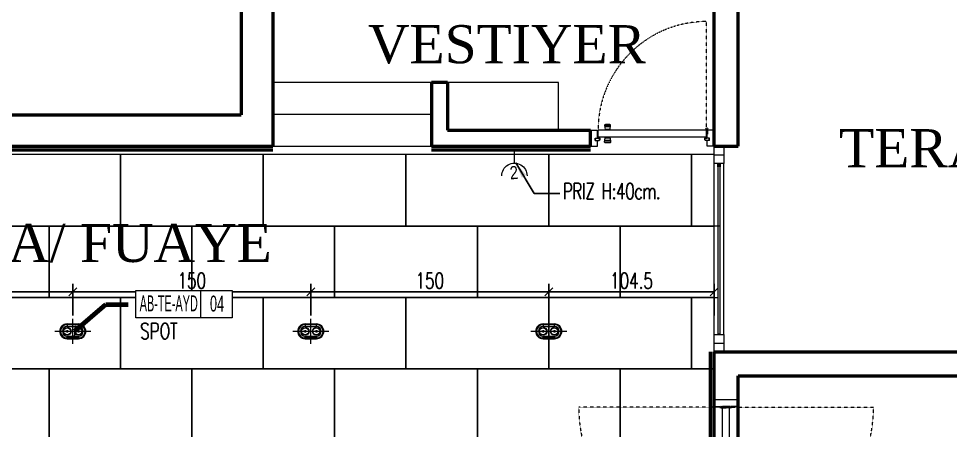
# Model space of a CAD drawing. Header units: millimetres. Extents: x 26282 to 30760, y 1404 to 4574.
# Drawn here: x 28028 to 28615, y 2400 to 2659 of the extents above; entities that cross this region are included whole.
import ezdxf
from ezdxf.enums import TextEntityAlignment as Align

# ---------------------------------------------------------------- set-up
doc = ezdxf.new("R2010")
doc.units = ezdxf.units.MM
doc.header["$LTSCALE"] = 0.25
doc.set_wipeout_variables(frame=1)
doc.header["$PDMODE"] = 3
doc.linetypes.add('DUZ', pattern=[0])
doc.linetypes.add('HIDDEN', pattern=[0.375, 0.25, -0.125])
for name, color, linetype, lineweight in [('AB-DUV', 4, 'Continuous', 50), ('Ahşap Hatch', 44, 'DUZ', 15), ('DOĞRAMA', 30, 'Continuous', 20), ('ELC_SYMBOL (3RDF)', 160, 'Continuous', 20), ('ELC_TEXT (3RDF)', 125, 'Continuous', 15), ('GLASS (3RDF)', 140, 'Continuous', 9), ('LIGHTING FIXTURE (3RDF)', 20, 'Continuous', 15), ('METAL KES', 5, 'Continuous', 5), ('METAL PROFILE (3RDF)', 251, 'Continuous', 18), ('MIDG0', 180, 'Continuous', 20), ('MIDG1', 181, 'Continuous', 20), ('MIDG4', 161, 'HIDDEN', 20), ('MISI0', 20, 'Continuous', 20), ('SERAMIK-floor (3RDF)', 32, 'Continuous', 15), ('TEXT-GNRL (3RDF)', 254, 'Continuous', 15), ('TEXT-LOC-CODE-CEILING(3RDF)', 125, 'Continuous', 15)]:
    doc.layers.add(name, color=color, linetype=linetype, lineweight=lineweight)
for name, color, linetype in [('BOYA (3RDF)', 151, 'Continuous'), ('DIM_RCP (3RDF)', 1, 'Continuous'), ('SIVA (3RDF)', 181, 'Continuous')]:
    doc.layers.add(name, color=color, linetype=linetype)
doc.styles.add('DIMTEXT', font='simplex.shx', dxfattribs={"width": 0.7})
doc.styles.add('K-20', font='simplex.shx', dxfattribs={"width": 0.7})
doc.styles.add('mimpro1', font='ARIALN.TTF', dxfattribs={"height": 20})
doc.styles.add('OLCU', font='ARIALN.TTF', dxfattribs={"width": 0.7})
doc.styles.get("Standard").update_dxf_attribs({"font": 'arial.ttf'})
doc.styles.add('STYLE1', font='cityb___.ttf', dxfattribs={"width": 0.7, "height": 3.75})
doc.dimstyles.new('(YP-ZC)D50', dxfattribs={"dimtxt": 10, "dimasz": 5, "dimexe": 5, "dimexo": 0, "dimgap": 2, "dimtad": 1, "dimdec": 1, "dimrnd": 0.5, "dimzin": 9, "dimdsep": 46, "dimtxsty": 'DIMTEXT', "dimblk": 'OBLIQUE', "dimcen": 0.09, "dimclrd": 256, "dimclre": 256, "dimclrt": 256, "dimadec": 0, "dimazin": 0, "dimtfac": 1, "dimtdec": 1, "dimtix": 1, "dimtmove": 2, "dimatfit": 3, "dimldrblk": 'OBLIQUE', "dimfxl": 15, "dimfxlon": 1, "dimtolj": 1, "dimtzin": 0, "dimlwd": -1, "dimlwe": -1, "dimarcsym": 0})
doc.dimstyles.new('ISO-25', dxfattribs={"dimtxt": 2.5, "dimasz": 2.5, "dimexe": 1.25, "dimexo": 0.625, "dimtad": 1, "dimtxsty": 'Standard', "dimcen": 2.5, "dimadec": 0, "dimazin": 0, "dimtfac": 1, "dimtmove": 0, "dimatfit": 3, "dimfxl": 1, "dimarcsym": 0})
doc.dimstyles.new('STANDARD20', dxfattribs={"dimtxt": 4, "dimasz": 2.5, "dimexe": 2.5, "dimexo": 0.1, "dimgap": 1, "dimtad": 1, "dimdec": 1, "dimdsep": 46, "dimtxsty": 'K-20', "dimblk1": 'OBLIQUE', "dimblk2": 'OBLIQUE', "dimsah": 1, "dimcen": 4.5, "dimdle": 2.5, "dimclrt": 256, "dimadec": 0, "dimazin": 0, "dimtfac": 1, "dimtdec": 1, "dimtix": 1, "dimtmove": 2, "dimatfit": 3, "dimldrblk": 'OBLIQUE', "dimfxl": 1, "dimtolj": 1, "dimarcsym": 0})

# ---------------------------------------------------------------- blocks, each defined once
blk = doc.blocks.new('A$C187D15ED')
at = {"layer": 'AB-DUV', "ltscale": 100}
for p, q in [((8597.36, 2544.88), (8597.36, 2393.32)), ((8617.36, 2544.88), (8617.36, 2373.68))]:
    blk.add_line(p, q, dxfattribs=at)
blk = doc.blocks.new('A$C3E046D1C')
at = {"layer": 'MIDG0'}
for points in [[(0, 12.5), (0, 2.5)], [(0, 12.5), (4.5, 12.5)], [(4.5, 7.5), (4.5, 12.5)], [(73.2, 12.5), (4.8, 12.5)], [(4.8, 8), (4.8, 12.5)], [(72.95, 12.85), (72.95, 10.01)], [(73.2, 8), (73.2, 12.5)], [(73.5, 7.5), (73.5, 12.5)], [(78, 12.5), (73.5, 12.5)], [(73.75, 12.85), (73.75, 10.01)], [(78, 12.5), (78, 2.5)], [(3, 7.5), (5.18, 7.5)], [(3, 6), (3, 7.5)], [(3, 6), (4.5, 6)], [(3.5, 7.5), (3.1, 7.1)], [(3.1, 6.4), (3.1, 7.1)], [(3.5, 6), (3.1, 6.4)], [(4.5, 2.5), (4.5, 6)], [(4.5, 6), (5.5, 6)], [(73.2, 8), (4.8, 8)], [(5.18, 7.5), (5.18, 7.1)], [(5.18, 7.1), (5.42, 7.1)], [(5.42, 7.5), (6, 7.5)], [(5.42, 7.5), (5.42, 7.1)], [(6, 6.5), (5.5, 6)], [(6, 6.5), (6, 7.5)], [(72.58, 7.5), (72, 7.5)], [(72, 6.5), (72, 7.5)], [(72, 6.5), (72.5, 6)], [(73.5, 6), (72.5, 6)], [(72.58, 7.5), (72.58, 7.1)], [(72.82, 7.1), (72.58, 7.1)], [(75, 7.5), (72.82, 7.5)], [(72.82, 7.5), (72.82, 7.1)], [(75, 6), (73.5, 6)], [(73.5, 2.5), (73.5, 6)], [(74.5, 7.5), (74.9, 7.1)], [(74.5, 6), (74.9, 6.4)], [(74.9, 6.4), (74.9, 7.1)], [(75, 6), (75, 7.5)], [(0, 2.5), (4.5, 2.5)], [(78, 2.5), (73.5, 2.5)]]:
    blk.add_lwpolyline(points, dxfattribs=at)
blk.add_circle((73.35, 13.3), 0.6, dxfattribs=at)
at = {"layer": 'MIDG1'}
for p, q in [((12.71, 15.5), (8.89, 15.5)), ((12.55, 14.5), (9.05, 14.5)), ((12.55, 6), (9.05, 6)), ((12.71, 5), (8.89, 5))]:
    blk.add_line(p, q, dxfattribs=at)
for points in [[(12.3, 13), (12.7, 15.42, 0.463455), (12.21, 16), (9.39, 16, 0.463455), (8.9, 15.42), (9.3, 13)], [(12.3, 7.5), (12.7, 5.08, -0.463455), (12.21, 4.5), (9.39, 4.5, -0.463455), (8.9, 5.08), (9.3, 7.5)]]:
    blk.add_lwpolyline(points, format="xyb", dxfattribs=at)
for points in [[(12.3, 13), (9.3, 13)], [(9.3, 13), (9.3, 12.5)], [(12.3, 12.75), (9.3, 12.75)], [(12.3, 13.02), (12.3, 12.5)], [(9.3, 7.5), (9.3, 8)], [(12.3, 7.75), (9.3, 7.75)], [(12.3, 7.5), (9.3, 7.5)], [(12.3, 7.48), (12.3, 8)]]:
    blk.add_lwpolyline(points, dxfattribs=at)
at = {"layer": 'MIDG4'}
blk.add_lwpolyline([(73.2, 12.5), (73.2, 80.9)], dxfattribs=at)
blk.add_arc((73.2, 12.5), 68.4, 90, 180, dxfattribs=at)
at = {"layer": 'MISI0', "lineweight": 0}
for points in [[(5.18, 7.5, -0.196443), (4.95, 7.6, -0.427853), (4.98, 7.9, -0.173513), (5.3, 8)], [(5.18, 7.6, -0.194629), (5.03, 7.67, -0.419329), (5.04, 7.82, -0.172147), (5.3, 7.9, -0.172147)], [(5.42, 7.5, 0.196443), (5.65, 7.6, 0.427853), (5.62, 7.9, 0.173513), (5.3, 8)], [(5.42, 7.6, 0.194629), (5.57, 7.67, 0.419329), (5.56, 7.82, 0.172147), (5.3, 7.9, 0.172147)], [(72.58, 7.5, -0.196443), (72.35, 7.6, -0.427853), (72.38, 7.9, -0.173513), (72.7, 8)], [(72.58, 7.6, -0.194629), (72.43, 7.67, -0.419329), (72.44, 7.82, -0.172147), (72.7, 7.9, -0.172147)], [(72.82, 7.5, 0.196443), (73.05, 7.6, 0.427853), (73.02, 7.9, 0.173513), (72.7, 8)], [(72.82, 7.6, 0.194629), (72.97, 7.67, 0.419329), (72.96, 7.82, 0.172147), (72.7, 7.9, 0.172147)]]:
    blk.add_lwpolyline(points, format="xyb", dxfattribs=at)
for centre, radius, start, end in [((5.19, 7.44), 0.161, 45.49865, 91.25688), ((5.08, 7.39), 0.15, 320.36601, 49.64618), ((5.31, 7.23), 0.126, 149.50598, 266.79861), ((5.41, 7.44), 0.161, 88.74312, 134.50135), ((5.29, 7.23), 0.126, 273.20139, 30.49402), ((5.52, 7.39), 0.15, 130.35382, 219.63399), ((72.59, 7.44), 0.161, 45.49865, 91.25688), ((72.48, 7.39), 0.15, 320.36601, 49.64618), ((72.71, 7.23), 0.126, 149.50598, 266.79861), ((72.81, 7.44), 0.161, 88.74312, 134.50135), ((72.69, 7.23), 0.126, 273.20139, 30.49402), ((72.92, 7.39), 0.15, 130.35382, 219.63399)]:
    blk.add_arc(centre, radius, start, end, dxfattribs=at)
blk = doc.blocks.new('A$C37BA29DE')
at = {"layer": 'MIDG0'}
for points in [[(0, 100.39), (4.5, 100.39)], [(0, 85.41), (0, 100.39)], [(4.5, 100.39), (4.5, 96.16)], [(95.5, 100.39), (95.5, 90.65)], [(100, 100.39), (95.5, 100.39)], [(100, 85.41), (100, 100.39)], [(4.5, 95.26), (4.5, 92.42)], [(4.5, 95.26), (4.5, 90.65)], [(4.8, 94.9), (95.2, 94.9)], [(4.8, 94.9), (4.8, 90.4)], [(5.3, 95.26), (5.3, 92.42)], [(95.2, 94.9), (95.2, 90.4)], [(95.5, 95.4), (95.5, 85.41)], [(4.5, 90.06), (4.5, 92.9)], [(4.5, 85.41), (4.5, 89.16)], [(4.8, 90.4), (95.2, 90.4)], [(5.3, 90.06), (5.3, 92.9)], [(0, 85.41), (4.5, 85.41)], [(100, 85.41), (95.5, 85.41)]]:
    blk.add_lwpolyline(points, dxfattribs=at)
for centre in [(4.9, 95.71), (4.9, 89.61)]:
    blk.add_circle(centre, 0.6, dxfattribs=at)
at = {"layer": 'MIDG1'}
for p, q in [((87.29, 97.9), (91.11, 97.9)), ((87.45, 96.9), (90.95, 96.9)), ((87.45, 88.4), (90.95, 88.4)), ((87.29, 87.4), (91.11, 87.4))]:
    blk.add_line(p, q, dxfattribs=at)
for points in [[(87.7, 95.4), (87.3, 97.82, -0.463455), (87.79, 98.4), (90.61, 98.4, -0.463455), (91.1, 97.82), (90.7, 95.4)], [(87.7, 89.9), (87.3, 87.48, 0.463455), (87.79, 86.9), (90.61, 86.9, 0.463455), (91.1, 87.48), (90.7, 89.9)]]:
    blk.add_lwpolyline(points, format="xyb", dxfattribs=at)
for points in [[(87.7, 95.42), (87.7, 94.9)], [(87.7, 95.4), (90.7, 95.4)], [(87.7, 95.15), (90.7, 95.15)], [(90.7, 95.4), (90.7, 94.9)], [(87.7, 89.88), (87.7, 90.4)], [(87.7, 90.15), (90.7, 90.15)], [(87.7, 89.9), (90.7, 89.9)], [(90.7, 89.9), (90.7, 90.4)]]:
    blk.add_lwpolyline(points, dxfattribs=at)
at = {"layer": 'MIDG4'}
for points in [[(4.8, 95.4), (4.8, 185.8)], [(4.8, 90.4), (4.8, 0)]]:
    blk.add_lwpolyline(points, dxfattribs=at)
for centre, start, end in [((4.8, 95.4), 359.6831, 90), ((4.8, 90.4), 270, 0)]:
    blk.add_arc(centre, 90.4, start, end, dxfattribs=at)
blk = doc.blocks.new('PRIZ')
blk.add_line((0, 0), (0, -5.19))
at = {"extrusion": (0, 0, -1)}
blk.add_ellipse((0, 4.99), major_axis=(3.53, 3.53), ratio=1, start_param=0.785398, end_param=3.926991, dxfattribs=at)
blk = doc.blocks.new('frfrfrfrf')
at = {"layer": 'LIGHTING FIXTURE (3RDF)', "color": 5, "ltscale": 0.25}
for p, q in [((0, -7.91), (0, 7.91)), ((-11.3, 0), (11.3, 0))]:
    blk.add_line(p, q, dxfattribs=at)
at = {"layer": 'LIGHTING FIXTURE (3RDF)', "color": 2, "ltscale": 0.25}
for p, q in [((-3.56, 4.69), (3.56, 4.69)), ((3.56, 4.19), (-3.56, 4.19)), ((-3.56, 4.19), (-3.56, 2.99)), ((-3.56, 2.99), (3.56, 2.99)), ((3.56, 2.99), (3.56, 4.19)), ((-3.56, -2.99), (3.59, -2.99)), ((-3.56, -4.19), (-3.56, -2.99)), ((3.59, -4.19), (-3.56, -4.19)), ((-3.56, -4.69), (3.56, -4.69)), ((3.56, -2.99), (3.56, -4.19))]:
    blk.add_line(p, q, dxfattribs=at)
for centre, radius in [((-3.56, 0), 2.49), ((-3.56, 0), 2.19), ((-3.56, 0), 0.6), ((3.56, 0), 2.49), ((3.56, 0), 2.19), ((3.56, 0), 0.6)]:
    blk.add_circle(centre, radius, dxfattribs=at)
for centre, radius, start, end in [((-3.56, 0), 4.69, 90, 270), ((-3.56, 0), 4.19, 90, 270.00131), ((-3.56, 0), 2.99, 90, 270), ((3.56, 0), 4.19, 269.64309, 90), ((3.56, 0), 4.69, 270, 90), ((3.56, 0), 2.99, 270, 90)]:
    blk.add_arc(centre, radius, start, end, dxfattribs=at)
blk = doc.blocks.new('_Oblique')
at = {"color": 0, "linetype": 'ByBlock', "lineweight": -2}
blk.add_line((-0.5, -0.5), (0.5, 0.5), dxfattribs=at)
blk = doc.blocks.new('*D211')
at = {"layer": 'Defpoints', "color": 0, "ltscale": 0.25, "transparency": 16777216}
for p in [(28361.7, 2486.93), (28361.7, 2469.95), (28466, 2449.12)]:
    blk.add_point(p, dxfattribs=at)
at = {"layer": 'DIM_RCP (3RDF)', "ltscale": 0.25, "transparency": 16777216}
for p, q in [((28361.7, 2471.93), (28361.7, 2491.93)), ((28466, 2471.93), (28466, 2491.93)), ((28466, 2486.93), (28361.7, 2486.93))]:
    blk.add_line(p, q, dxfattribs=at)
at = {"layer": 'DIM_RCP (3RDF)', "ltscale": 0.25, "transparency": 16777216, "xscale": 5, "yscale": 5, "zscale": 5, "rotation": 180}
blk.add_blockref('_Oblique', (28361.7, 2486.93), dxfattribs=at)
at = {"layer": 'DIM_RCP (3RDF)', "ltscale": 0.25, "transparency": 16777216, "xscale": 5, "yscale": 5, "zscale": 5}
blk.add_blockref('_Oblique', (28466, 2486.93), dxfattribs=at)
at = {"layer": 'DIM_RCP (3RDF)', "ltscale": 0.25, "transparency": 16777216, "insert": (28413.85, 2493.93), "char_height": 10, "attachment_point": 5, "style": 'DIMTEXT'}
blk.add_mtext('\\A1;104.5', dxfattribs=at)
blk = doc.blocks.new('*D212')
at = {"layer": 'Defpoints', "color": 0, "ltscale": 0.25, "transparency": 16777216}
for p in [(28211.7, 2486.93), (28211.7, 2469.95), (28361.7, 2469.95)]:
    blk.add_point(p, dxfattribs=at)
at = {"layer": 'DIM_RCP (3RDF)', "ltscale": 0.25, "transparency": 16777216}
for p, q in [((28211.7, 2471.93), (28211.7, 2491.93)), ((28361.7, 2471.93), (28361.7, 2491.93)), ((28361.7, 2486.93), (28211.7, 2486.93))]:
    blk.add_line(p, q, dxfattribs=at)
at = {"layer": 'DIM_RCP (3RDF)', "ltscale": 0.25, "transparency": 16777216, "xscale": 5, "yscale": 5, "zscale": 5, "rotation": 180}
blk.add_blockref('_Oblique', (28211.7, 2486.93), dxfattribs=at)
at = {"layer": 'DIM_RCP (3RDF)', "ltscale": 0.25, "transparency": 16777216, "xscale": 5, "yscale": 5, "zscale": 5}
blk.add_blockref('_Oblique', (28361.7, 2486.93), dxfattribs=at)
at = {"layer": 'DIM_RCP (3RDF)', "ltscale": 0.25, "transparency": 16777216, "insert": (28286.7, 2493.93), "char_height": 10, "attachment_point": 5, "style": 'DIMTEXT'}
blk.add_mtext('\\A1;150', dxfattribs=at)
blk = doc.blocks.new('*D213')
at = {"layer": 'Defpoints', "color": 0, "ltscale": 0.25, "transparency": 16777216}
for p in [(28061.7, 2486.93), (28061.7, 2469.95), (28211.7, 2469.95)]:
    blk.add_point(p, dxfattribs=at)
at = {"layer": 'DIM_RCP (3RDF)', "ltscale": 0.25, "transparency": 16777216}
for p, q in [((28061.7, 2471.93), (28061.7, 2491.93)), ((28211.7, 2471.93), (28211.7, 2491.93)), ((28211.7, 2486.93), (28061.7, 2486.93))]:
    blk.add_line(p, q, dxfattribs=at)
at = {"layer": 'DIM_RCP (3RDF)', "ltscale": 0.25, "transparency": 16777216, "xscale": 5, "yscale": 5, "zscale": 5, "rotation": 180}
blk.add_blockref('_Oblique', (28061.7, 2486.93), dxfattribs=at)
at = {"layer": 'DIM_RCP (3RDF)', "ltscale": 0.25, "transparency": 16777216, "xscale": 5, "yscale": 5, "zscale": 5}
blk.add_blockref('_Oblique', (28211.7, 2486.93), dxfattribs=at)
at = {"layer": 'DIM_RCP (3RDF)', "ltscale": 0.25, "transparency": 16777216, "insert": (28136.7, 2493.93), "char_height": 10, "attachment_point": 5, "style": 'DIMTEXT'}
blk.add_mtext('\\A1;150', dxfattribs=at)
blk = doc.blocks.new('*D214')
at = {"layer": 'Defpoints', "color": 0, "ltscale": 0.25, "transparency": 16777216}
for p in [(27911.7, 2486.93), (27911.7, 2469.95), (28061.7, 2469.95)]:
    blk.add_point(p, dxfattribs=at)
at = {"layer": 'DIM_RCP (3RDF)', "ltscale": 0.25, "transparency": 16777216}
for p, q in [((27911.7, 2471.93), (27911.7, 2491.93)), ((28061.7, 2471.93), (28061.7, 2491.93)), ((28061.7, 2486.93), (27911.7, 2486.93))]:
    blk.add_line(p, q, dxfattribs=at)
at = {"layer": 'DIM_RCP (3RDF)', "ltscale": 0.25, "transparency": 16777216, "xscale": 5, "yscale": 5, "zscale": 5, "rotation": 180}
blk.add_blockref('_Oblique', (27911.7, 2486.93), dxfattribs=at)
at = {"layer": 'DIM_RCP (3RDF)', "ltscale": 0.25, "transparency": 16777216, "xscale": 5, "yscale": 5, "zscale": 5}
blk.add_blockref('_Oblique', (28061.7, 2486.93), dxfattribs=at)
at = {"layer": 'DIM_RCP (3RDF)', "ltscale": 0.25, "transparency": 16777216, "insert": (27986.7, 2493.93), "char_height": 10, "attachment_point": 5, "style": 'DIMTEXT'}
blk.add_mtext('\\A1;150', dxfattribs=at)
blk = doc.blocks.new('A$C69A50632')
at = {"layer": 'TEXT-LOC-CODE-CEILING(3RDF)'}
blk.add_line((54.94, 0, 0), (54.94, 17.08, 0), dxfattribs=at)
at = {"layer": 'TEXT-LOC-CODE-CEILING(3RDF)', "elevation": 0}
blk.add_lwpolyline([(74.73, 0), (14.11, 0), (14.11, 17.08), (74.73, 17.08)], close=True, dxfattribs=at)
at = {"layer": 'TEXT-LOC-CODE-CEILING(3RDF)', "style": 'STYLE1', "width": 0.7}
for tag, p in [('MO-01', (24.87, 20.78, 0)), ('NO', (75.98, 20.78, 0))]:
    blk.add_attdef(tag, text='', height=16, rotation=180, dxfattribs=at).set_placement(p, align=Align.MIDDLE)

msp = doc.modelspace()

# ---------------------------------------------------------------- linework, layer by layer
at = {"layer": 'AB-DUV', "ltscale": 10}
for p, q in [((28466.001, 2230.221), (28466.001, 2449.124)), ((28466.001, 2449.124, -5.126), (28832.776, 2449.124, -5.126)), ((28480.987, 2230.221), (28480.987, 2434.124)), ((28480.987, 2434.124, -5.126), (28847.776, 2434.124, -5.126))]:
    msp.add_line(p, q, dxfattribs=at)
at = {"layer": 'BOYA (3RDF)', "ltscale": 10}
msp.add_line((28463.001, 2233.221), (28463.001, 2449.124), dxfattribs=at)
at = {"layer": 'DOĞRAMA', "ltscale": 0.25}
for p, q in [((28466.001, 2573.207), (28472.001, 2573.207)), ((28466.001, 2454.624, -5.126), (28472.001, 2454.624, -5.126))]:
    msp.add_line(p, q, dxfattribs=at)
at = {"layer": 'DOĞRAMA', "ltscale": 0.25, "elevation": -5.126}
msp.add_lwpolyline([(28472.001, 2449.124), (28466.001, 2449.124), (28466.001, 2460.124), (28472.001, 2460.124)], close=True, dxfattribs=at)
at = {"layer": 'GLASS (3RDF)'}
msp.add_lwpolyline([(28468.501, 2460.324), (28468.501, 2567.507), (28469.501, 2567.507), (28469.501, 2460.324)], close=True, dxfattribs=at)
at = {"layer": 'METAL KES', "ltscale": 0.25}
msp.add_lwpolyline([(28469.501, 2565.707), (28469.501, 2567.507), (28468.501, 2567.507), (28468.501, 2565.707), (28468.301, 2565.707), (28468.301, 2567.707), (28469.701, 2567.707), (28469.701, 2565.707)], close=True, dxfattribs=at)
at = {"layer": 'METAL KES', "ltscale": 0.25, "elevation": -5.126}
msp.add_lwpolyline([(28469.501, 2462.124), (28469.501, 2460.324), (28468.501, 2460.324), (28468.501, 2462.124), (28468.301, 2462.124), (28468.301, 2460.124), (28469.701, 2460.124), (28469.701, 2462.124)], close=True, dxfattribs=at)
at = {"layer": 'METAL PROFILE (3RDF)', "ltscale": 0.25}
for p, q in [((28466.001, 2460.124, -5.126), (28466.001, 2567.707)), ((28472.001, 2460.124, -5.126), (28472.001, 2567.707))]:
    msp.add_line(p, q, dxfattribs=at)
at = {"layer": 'SERAMIK-floor (3RDF)', "ltscale": 0.25}
for points in [[(28001.7, 2573.346), (28001.7, 2528.346), (28091.7, 2528.346), (28091.7, 2573.346)], [(28091.7, 2573.346), (28091.7, 2528.346), (28181.7, 2528.346), (28181.7, 2573.346)], [(28181.7, 2573.346), (28181.7, 2528.346), (28271.7, 2528.346), (28271.7, 2573.346)], [(28271.7, 2573.346), (28271.7, 2528.346), (28361.7, 2528.346), (28361.7, 2573.346)], [(28361.7, 2573.346), (28361.7, 2528.346), (28451.7, 2528.346), (28451.7, 2573.346)], [(27956.7, 2528.346), (27956.7, 2483.346), (28046.7, 2483.346), (28046.7, 2528.346)], [(28046.7, 2528.346), (28046.7, 2483.346), (28136.7, 2483.346), (28136.7, 2528.346)], [(28136.7, 2528.346), (28136.7, 2483.346), (28226.7, 2483.346), (28226.7, 2528.346)], [(28226.7, 2528.346), (28226.7, 2483.346), (28316.7, 2483.346), (28316.7, 2528.346)], [(28316.7, 2528.346), (28316.7, 2483.346), (28406.7, 2483.346), (28406.7, 2528.346)], [(28001.7, 2483.346), (28001.7, 2438.346), (28091.7, 2438.346), (28091.7, 2483.346)], [(28091.7, 2483.346), (28091.7, 2438.346), (28181.7, 2438.346), (28181.7, 2483.346)], [(28181.7, 2483.346), (28181.7, 2438.346), (28271.7, 2438.346), (28271.7, 2483.346)], [(28271.7, 2483.346), (28271.7, 2438.346), (28361.7, 2438.346), (28361.7, 2483.346)], [(28361.7, 2483.346), (28361.7, 2438.346), (28451.7, 2438.346), (28451.7, 2483.346)], [(27956.7, 2438.346), (27956.7, 2393.346), (28046.7, 2393.346), (28046.7, 2438.346)], [(28046.7, 2438.346), (28046.7, 2393.346), (28136.7, 2393.346), (28136.7, 2438.346)], [(28136.7, 2438.346), (28136.7, 2393.346), (28226.7, 2393.346), (28226.7, 2438.346)], [(28226.7, 2438.346), (28226.7, 2393.346), (28316.7, 2393.346), (28316.7, 2438.346)], [(28316.7, 2438.346), (28316.7, 2393.346), (28406.7, 2393.346), (28406.7, 2438.346)]]:
    msp.add_lwpolyline(points, close=True, dxfattribs=at)
for points in [[(28466.001, 2573.346), (28451.7, 2573.346), (28451.7, 2528.346), (28466.001, 2528.346)], [(28469.501, 2528.346), (28406.7, 2528.346), (28406.7, 2483.346), (28468.501, 2483.346)], [(28466.001, 2483.346), (28451.7, 2483.346), (28451.7, 2438.346), (28466.001, 2438.346)], [(28466.001, 2438.346), (28406.7, 2438.346), (28406.7, 2393.346), (28466.001, 2393.346)]]:
    msp.add_lwpolyline(points, dxfattribs=at)
at = {"layer": 'SIVA (3RDF)', "ltscale": 10}
msp.add_line((28464.001, 2232.221), (28464.001, 2449.124), dxfattribs=at)

# ---------------------------------------------------------------- block references
at = {"layer": 'AB-DUV', "ltscale": 100}
msp.add_blockref('A$C187D15ED', (19570.424, 205.028, 5.126), dxfattribs=at)
at = {"layer": 'Ahşap Hatch', "ltscale": 0.25, "rotation": 270}
msp.add_blockref('A$C37BA29DE', (28380.594, 2419.124), dxfattribs=at)
at = {"layer": 'LIGHTING FIXTURE (3RDF)'}
for p in [(28061.7, 2462.045), (28211.7, 2462.045), (28361.7, 2462.045)]:
    msp.add_blockref('frfrfrfrf', p, dxfattribs=at)

# ---------------------------------------------------------------- texts
at = {"layer": 'ELC_SYMBOL (3RDF)', "style": 'mimpro1'}
msp.add_text('2', height=8.223, rotation=4.606866, dxfattribs=at).set_placement((28337.446, 2557.67, 0))
at = {"layer": 'ELC_TEXT (3RDF)', "insert": (28370.539, 2555.305), "char_height": 10, "attachment_point": 1, "rotation": 359.999754, "style": 'K-20'}
msp.add_mtext_dynamic_manual_height_columns('{\\T0.95;PRIZ H:40cm.}', width=230.89823, gutter_width=12.5, heights=[0], dxfattribs=at)
at = {"layer": 'TEXT-GNRL (3RDF)', "ltscale": 0.25, "insert": (27831.628, 2529.702), "char_height": 24, "width": 940.7968, "attachment_point": 1}
msp.add_mtext('{\\fTimes New Roman|b0|i0|c162|p18;KARŞILAMA/ FUAYE}', dxfattribs=at)
at = {"layer": 'TEXT-LOC-CODE-CEILING(3RDF)', "color": 252, "style": 'K-20', "width": 0.7}
msp.add_text('SPOT', height=10, rotation=359.999754, dxfattribs=at).set_placement((28104.176, 2457.175, 0))

# ---------------------------------------------------------------- dimensions: what is measured, and where the dimension line sits
at = {"layer": 'DIM_RCP (3RDF)', "ltscale": 0.25}
for base, p1, p2, picture, middle in [((27911.7, 2486.933), (28061.7, 2469.952), (27911.7, 2469.952), '*D214', (27986.7, 2493.933)), ((28061.7, 2486.933), (28211.7, 2469.952), (28061.7, 2469.952), '*D213', (28136.7, 2493.933)), ((28211.7, 2486.933), (28361.7, 2469.952), (28211.7, 2469.952), '*D212', (28286.7, 2493.933)), ((28361.7, 2486.933), (28466.001, 2449.124), (28361.7, 2469.952), '*D211', (28413.85, 2493.933))]:
    dim = msp.add_linear_dim(base=base, p1=p1, p2=p2, dimstyle='(YP-ZC)D50', dxfattribs=at)
    dim.commit()
    dim.dimension.update_dxf_attribs({"geometry": picture, "text_midpoint": middle})

# ---------------------------------------------------------------- leaders
at = {"layer": 'ELC_TEXT (3RDF)'}
msp.add_leader([(28340.917, 2568.217), (28352.543, 2548.818), (28368.766, 2548.818)], dimstyle='ISO-25', override={"dimasz": 10, "dimgap": 0.625, "dimtad": 0, "dimfxl": 0.5, "dimfxlon": 1, "dimarcsym": 2}, dxfattribs=at)
at = {"layer": 'TEXT-LOC-CODE-CEILING(3RDF)'}
msp.add_leader([(28063.079, 2462.045), (28082.455, 2478.877), (28096.508, 2478.877)], dimstyle='STANDARD20', override={"dimasz": 5, "dimclrd": 256, "dimclre": 256, "dimlwd": 65535, "dimlwe": 65535}, dxfattribs=at)

# ---------------------------------------------------------------- next in the draw order: linework, layer by layer
at = {"layer": 'AB-DUV', "ltscale": 10}
for p, q in [((28466.001, 2578.707), (28466.001, 2708.289)), ((28480.987, 2578.707), (28480.987, 2708.289)), ((28287.781, 2618.707), (28287.781, 2578.707)), ((28297.781, 2618.707), (28287.781, 2618.707)), ((28297.781, 2618.707), (28297.781, 2588.707)), ((28297.781, 2588.707), (28388.001, 2588.707)), ((28388.001, 2578.707), (28388.001, 2588.707)), ((28287.781, 2578.707), (28388.001, 2578.707)), ((28466.001, 2578.707), (28480.987, 2578.707))]:
    msp.add_line(p, q, dxfattribs=at)
at = {"layer": 'AB-DUV', "ltscale": 100}
for p, q in [((27738.36, 2598.346), (28167.781, 2598.346)), ((27671.84, 2578.707), (28187.781, 2578.707))]:
    msp.add_line(p, q, dxfattribs=at)
at = {"layer": 'Ahşap Hatch', "ltscale": 0.25}
msp.add_line((28187.781, 2598.707), (28287.781, 2598.707), dxfattribs=at)
for points in [[(28187.781, 2578.707), (28287.781, 2578.707), (28287.781, 2618.707), (28187.781, 2618.707)], [(28367.781, 2588.707), (28367.781, 2618.707), (28297.781, 2618.707), (28297.781, 2588.707)]]:
    msp.add_lwpolyline(points, close=True, dxfattribs=at)
at = {"layer": 'BOYA (3RDF)'}
for points in [[(28187.781, 2575.707), (27668.84, 2575.707)], [(28388.001, 2575.707), (28287.781, 2575.707)]]:
    msp.add_lwpolyline(points, dxfattribs=at)
at = {"layer": 'DOĞRAMA', "ltscale": 0.25}
msp.add_lwpolyline([(28472.001, 2567.707), (28466.001, 2567.707), (28466.001, 2578.707), (28472.001, 2578.707)], close=True, dxfattribs=at)
at = {"layer": 'SIVA (3RDF)'}
for points in [[(28187.781, 2576.707), (27669.84, 2576.707), (27669.84, 2708.146), (27645.29, 2708.146), (27645.29, 2785.39)], [(28388.001, 2576.707), (28287.781, 2576.707)]]:
    msp.add_lwpolyline(points, dxfattribs=at)

# ---------------------------------------------------------------- next in the draw order: block references
at = {"layer": 'Ahşap Hatch', "ltscale": 0.25}
msp.add_blockref('A$C3E046D1C', (28388.001, 2576.207), dxfattribs=at)
at = {"layer": 'ELC_SYMBOL (3RDF)', "xscale": 1.6, "yscale": 1.6, "zscale": 1.6, "rotation": 179.9999999999929}
msp.add_blockref('PRIZ', (28340.029, 2567.896, 0), dxfattribs=at)

# ---------------------------------------------------------------- next in the draw order: texts
at = {"layer": 'TEXT-GNRL (3RDF)', "char_height": 24, "width": 940.7968, "attachment_point": 1}
for s, insert in [('{\\fTimes New Roman|b0|i0|c162|p18;VESTIYER}', (28247.728, 2654.857, 3.603)), ('{\\fTimes New Roman|b0|i0|c162|p18;TERAS}', (28544.675, 2589.392))]:
    msp.add_mtext(s, dxfattribs=dict(at, insert=insert))

# ---------------------------------------------------------------- next in the draw order: wipeouts: each hides what was drawn before it
msp.add_wipeout([(28101.467, 2487.662), (28162.08, 2487.662), (28162.08, 2470.586), (28101.467, 2470.586)]).translate(0, 0, 0).dxf.layer = 'TEXT-LOC-CODE-CEILING(3RDF)'

# ---------------------------------------------------------------- next in the draw order: block references
at = {"layer": 'TEXT-LOC-CODE-CEILING(3RDF)'}
ref = msp.add_blockref('A$C69A50632', (28087.353, 2470.586, 0), dxfattribs=at)
ref.add_attrib('NO', '04', dxfattribs={"height": 10, "rotation": 180, "style": 'OLCU', "text_generation_flag": 6, "width": 0.7}).set_placement((28152.605, 2479.517, 0), align=Align.MIDDLE)
ref.add_attrib('MO-01', 'AB-TE-AYD', (28103.84, 2474.672, 0), dxfattribs={"height": 10, "rotation": 180, "style": 'OLCU', "text_generation_flag": 6, "width": 0.6})

doc.saveas('drawing.dxf')
